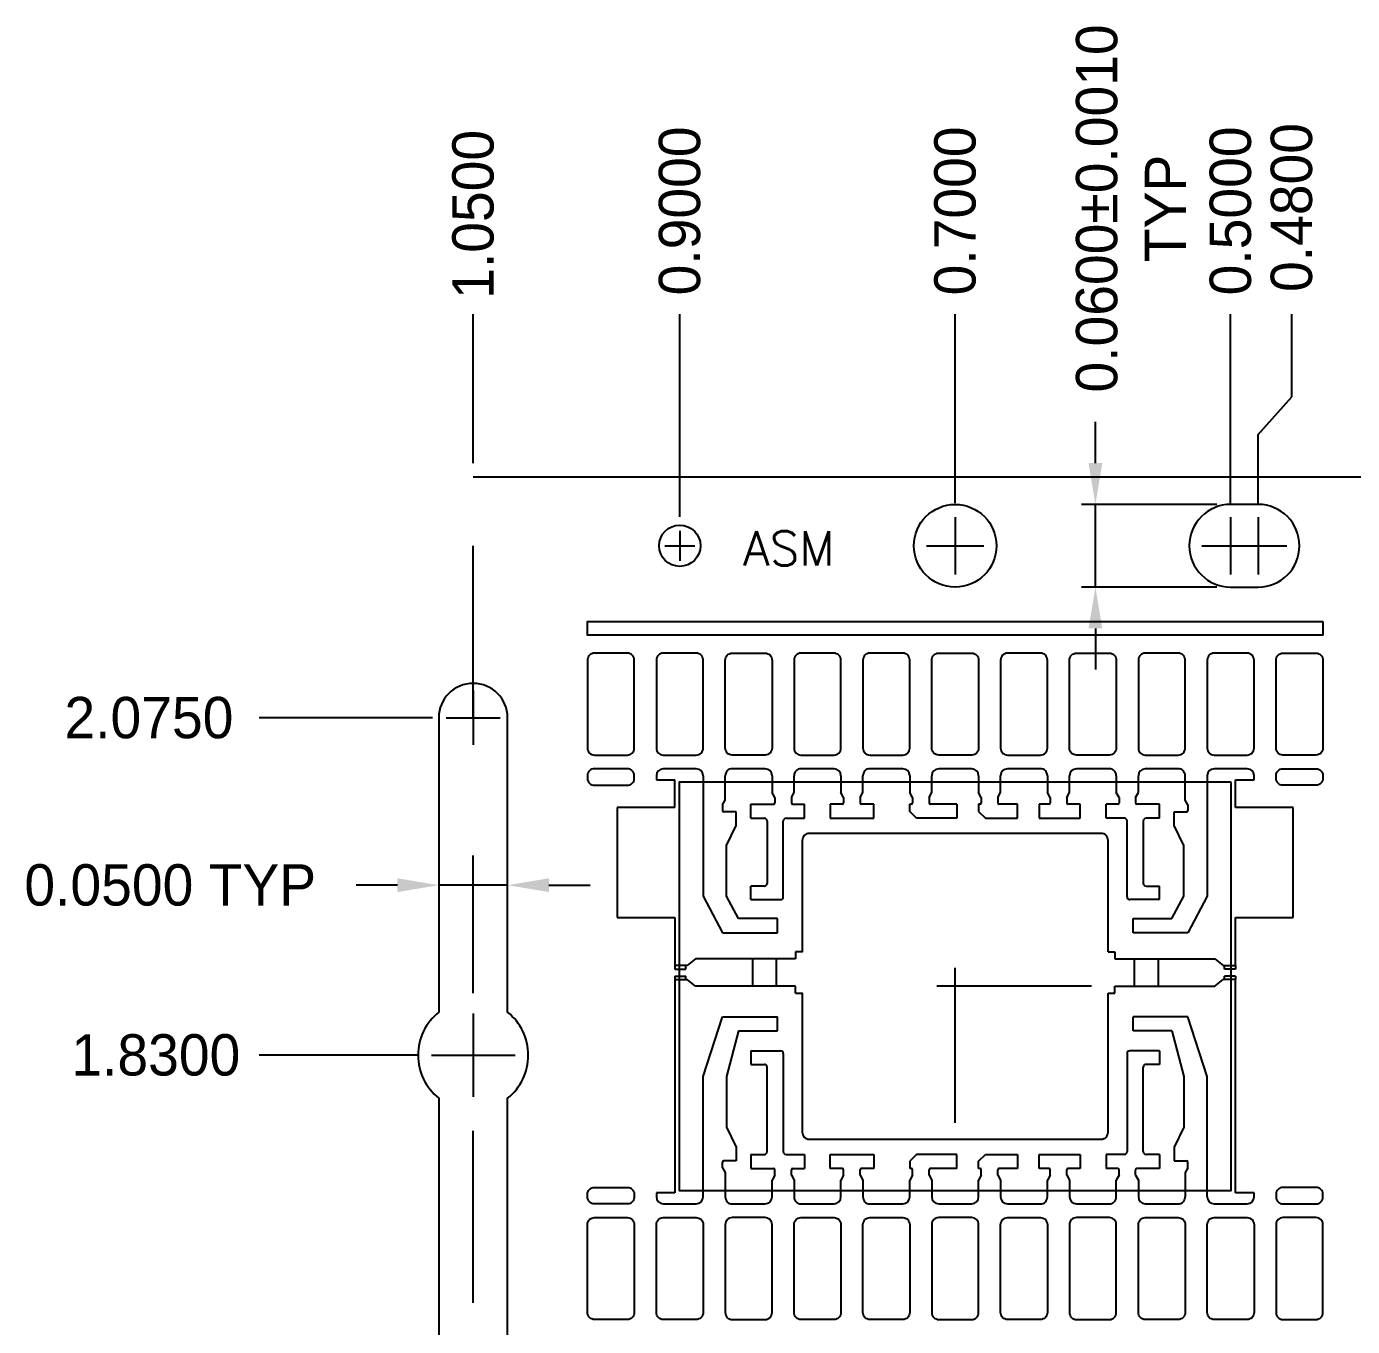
# Model space of a CAD drawing. Extents: x -3.71 to -0.57, y -3.69 to 0.24.
# Drawn here: x -3.292 to -2.329, y -0.743 to 0.201 of the extents above; entities that cross this region are included whole.
import ezdxf

# ---------------------------------------------------------------- set-up
doc = ezdxf.new("R2010")
doc.units = 0
doc.header["$MEASUREMENT"] = 0
doc.linetypes.add('CENTER', pattern=[2, 1.25, -0.25, 0.25, -0.25])
doc.linetypes.add('HIDDEN', pattern=[0.375, 0.25, -0.125])
doc.layers.add('1', color=7, linetype='Continuous')
doc.layers.add('1D', color=4, linetype='Continuous')
doc.styles.add('ROMANS', font='romans', dxfattribs={"height": 2.5})

msp = doc.modelspace()

# ---------------------------------------------------------------- linework, layer by layer
at = {"layer": '1'}
for p, q in [((-2.96778, -0.12573), (-1.61778, -0.12573)), ((-2.83478, -0.34273), (-2.83478, -0.34573)), ((-2.83478, -0.34573), (-2.82128, -0.34573)), ((-2.80578, -0.33773), (-2.82978, -0.33773)), ((-2.82128, -0.36573), (-2.82128, -0.34573)), ((-2.80078, -0.34273), (-2.80078, -0.43021)), ((-2.78478, -0.36049), (-2.78478, -0.34273)), ((-2.75578, -0.33773), (-2.77978, -0.33773)), ((-2.75078, -0.34273), (-2.75078, -0.35495)), ((-2.73478, -0.35495), (-2.73478, -0.34273)), ((-2.70578, -0.33773), (-2.72978, -0.33773)), ((-2.70078, -0.34273), (-2.70078, -0.35495)), ((-2.68478, -0.35495), (-2.68478, -0.34273)), ((-2.65578, -0.33773), (-2.67978, -0.33773)), ((-2.65078, -0.34273), (-2.65078, -0.35495)), ((-2.63478, -0.35495), (-2.63478, -0.34273)), ((-2.60578, -0.33773), (-2.62978, -0.33773)), ((-2.60078, -0.34273), (-2.60078, -0.35495)), ((-2.58478, -0.35495), (-2.58478, -0.34273)), ((-2.55578, -0.33773), (-2.57978, -0.33773)), ((-2.55078, -0.34273), (-2.55078, -0.35495)), ((-2.53478, -0.35495), (-2.53478, -0.34273)), ((-2.50578, -0.33773), (-2.52978, -0.33773)), ((-2.50078, -0.34273), (-2.50078, -0.35495)), ((-2.48478, -0.35495), (-2.48478, -0.34273)), ((-2.45578, -0.33773), (-2.47978, -0.33773)), ((-2.45079, -0.36049), (-2.45079, -0.34273)), ((-2.43479, -0.34273), (-2.43479, -0.43021)), ((-2.40578, -0.33773), (-2.42978, -0.33773)), ((-2.41428, -0.34573), (-2.40078, -0.34573)), ((-2.41428, -0.36573), (-2.41428, -0.34573)), ((-2.40078, -0.34573), (-2.40078, -0.34273)), ((-2.74881, -0.35847), (-2.75078, -0.35495)), ((-2.73675, -0.35847), (-2.73478, -0.35495)), ((-2.69881, -0.35847), (-2.70078, -0.35495)), ((-2.68675, -0.35847), (-2.68478, -0.35495)), ((-2.64881, -0.35847), (-2.65078, -0.35495)), ((-2.63675, -0.35847), (-2.63478, -0.35495)), ((-2.59881, -0.35847), (-2.60078, -0.35495)), ((-2.58675, -0.35847), (-2.58478, -0.35495)), ((-2.54881, -0.35847), (-2.55078, -0.35495)), ((-2.53675, -0.35847), (-2.53478, -0.35495)), ((-2.49881, -0.35847), (-2.50078, -0.35495)), ((-2.48675, -0.35847), (-2.48478, -0.35495)), ((-2.82128, -0.36573), (-2.86328, -0.36573)), ((-2.86328, -0.36573), (-2.86328, -0.44573)), ((-2.78675, -0.36401), (-2.78478, -0.36049)), ((-2.78675, -0.36401), (-2.78675, -0.368)), ((-2.76621, -0.37368), (-2.76621, -0.36345)), ((-2.76621, -0.36345), (-2.7498, -0.36345)), ((-2.74881, -0.35847), (-2.74881, -0.36246)), ((-2.73675, -0.35847), (-2.73675, -0.36246)), ((-2.73577, -0.36345), (-2.72731, -0.36345)), ((-2.72731, -0.37368), (-2.72731, -0.36345)), ((-2.70866, -0.36345), (-2.70866, -0.37368)), ((-2.6998, -0.36345), (-2.70866, -0.36345)), ((-2.69881, -0.35847), (-2.69881, -0.36246)), ((-2.68675, -0.35847), (-2.68675, -0.36246)), ((-2.67691, -0.36345), (-2.68577, -0.36345)), ((-2.67691, -0.37368), (-2.67691, -0.36345)), ((-2.65078, -0.36868), (-2.65078, -0.36345)), ((-2.6498, -0.36345), (-2.65078, -0.36345)), ((-2.64881, -0.35847), (-2.64881, -0.36246)), ((-2.63675, -0.35847), (-2.63675, -0.36246)), ((-2.61653, -0.36345), (-2.63577, -0.36345)), ((-2.61653, -0.36345), (-2.61653, -0.37368)), ((-2.60078, -0.36345), (-2.60078, -0.36868)), ((-2.5998, -0.36345), (-2.60078, -0.36345)), ((-2.59881, -0.35847), (-2.59881, -0.36246)), ((-2.58675, -0.35847), (-2.58675, -0.36246)), ((-2.57252, -0.36345), (-2.58577, -0.36345)), ((-2.57252, -0.37368), (-2.57252, -0.36345)), ((-2.55677, -0.36345), (-2.55677, -0.37368)), ((-2.5498, -0.36345), (-2.55677, -0.36345)), ((-2.54881, -0.35847), (-2.54881, -0.36246)), ((-2.53675, -0.35847), (-2.53675, -0.36246)), ((-2.52691, -0.36345), (-2.53577, -0.36345)), ((-2.52691, -0.37368), (-2.52691, -0.36345)), ((-2.50825, -0.37368), (-2.50825, -0.36345)), ((-2.4998, -0.36345), (-2.50825, -0.36345)), ((-2.49881, -0.35847), (-2.49881, -0.36246)), ((-2.48675, -0.35847), (-2.48675, -0.36246)), ((-2.46936, -0.36345), (-2.48577, -0.36345)), ((-2.46936, -0.37368), (-2.46936, -0.36345)), ((-2.44882, -0.36401), (-2.45079, -0.36049)), ((-2.44882, -0.36401), (-2.44882, -0.368)), ((-2.37228, -0.36573), (-2.41428, -0.36573)), ((-2.37228, -0.44573), (-2.37228, -0.36573)), ((-2.77691, -0.36898), (-2.78576, -0.36898)), ((-2.77691, -0.37883), (-2.77691, -0.36898)), ((-2.76621, -0.37368), (-2.75636, -0.37368)), ((-2.74061, -0.37368), (-2.72731, -0.37368)), ((-2.70866, -0.37368), (-2.67691, -0.37368)), ((-2.64578, -0.37368), (-2.65078, -0.36868)), ((-2.61653, -0.37368), (-2.64578, -0.37368)), ((-2.60078, -0.36868), (-2.59578, -0.37368)), ((-2.59578, -0.37368), (-2.57252, -0.37368)), ((-2.55677, -0.37368), (-2.52691, -0.37368)), ((-2.49495, -0.37368), (-2.50825, -0.37368)), ((-2.46936, -0.37368), (-2.4792, -0.37368)), ((-2.45866, -0.37883), (-2.45866, -0.36898)), ((-2.45866, -0.36898), (-2.4498, -0.36898)), ((-2.78378, -0.39337), (-2.77691, -0.37883)), ((-2.7544, -0.37565), (-2.7544, -0.42094)), ((-2.74258, -0.43077), (-2.74258, -0.37565)), ((-2.49298, -0.43077), (-2.49298, -0.37565)), ((-2.48117, -0.37565), (-2.48117, -0.42094)), ((-2.45179, -0.39337), (-2.45866, -0.37883)), ((-2.78378, -0.43021), (-2.78378, -0.39337)), ((-2.45179, -0.43021), (-2.45179, -0.39337)), ((-2.75636, -0.4229), (-2.76621, -0.4229)), ((-2.76621, -0.43273), (-2.76621, -0.4229)), ((-2.4792, -0.4229), (-2.46936, -0.4229)), ((-2.46936, -0.43273), (-2.46936, -0.4229)), ((-2.80078, -0.43021), (-2.78669, -0.45676)), ((-2.7751, -0.44652), (-2.78378, -0.43021)), ((-2.76621, -0.43273), (-2.74455, -0.43273)), ((-2.46936, -0.43273), (-2.49101, -0.43273)), ((-2.46046, -0.44652), (-2.45179, -0.43021)), ((-2.43479, -0.43021), (-2.44888, -0.45676)), ((-2.86328, -0.44573), (-2.82128, -0.44573)), ((-2.82128, -0.44573), (-2.82128, -0.48061)), ((-2.74692, -0.44652), (-2.7751, -0.44652)), ((-2.74692, -0.45676), (-2.74692, -0.44652)), ((-2.48865, -0.45676), (-2.48865, -0.44652)), ((-2.48865, -0.44652), (-2.46046, -0.44652)), ((-2.41428, -0.44573), (-2.37228, -0.44573)), ((-2.41428, -0.48061), (-2.41428, -0.44573)), ((-2.78669, -0.45676), (-2.74692, -0.45676)), ((-2.44888, -0.45676), (-2.48865, -0.45676)), ((-2.73381, -0.47073), (-2.73381, -0.47573)), ((-2.50676, -0.47073), (-2.50176, -0.47073)), ((-2.50176, -0.47073), (-2.50176, -0.47573)), ((-2.8123, -0.48061), (-2.82128, -0.48061)), ((-2.8123, -0.48061), (-2.82128, -0.48061)), ((-2.80631, -0.47573), (-2.8123, -0.48061)), ((-2.73381, -0.47573), (-2.80631, -0.47573)), ((-2.50176, -0.47573), (-2.42925, -0.47573)), ((-2.42925, -0.47573), (-2.42327, -0.48061)), ((-2.42327, -0.48061), (-2.41428, -0.48061)), ((-2.42327, -0.48061), (-2.41428, -0.48061)), ((-2.82128, -0.49086), (-2.82128, -0.64573)), ((-2.82128, -0.49086), (-2.8123, -0.49086)), ((-2.82128, -0.49086), (-2.8123, -0.49086)), ((-2.80631, -0.49573), (-2.8123, -0.49086)), ((-2.42925, -0.49573), (-2.42327, -0.49086)), ((-2.41428, -0.49086), (-2.42327, -0.49086)), ((-2.41428, -0.49086), (-2.42327, -0.49086)), ((-2.41428, -0.64573), (-2.41428, -0.49086)), ((-2.73381, -0.49573), (-2.80631, -0.49573)), ((-2.73381, -0.50073), (-2.73381, -0.49573)), ((-2.50176, -0.50073), (-2.50176, -0.49573)), ((-2.50176, -0.49573), (-2.42925, -0.49573)), ((-2.50676, -0.50073), (-2.50176, -0.50073)), ((-2.80078, -0.56125), (-2.78669, -0.51778)), ((-2.78669, -0.51778), (-2.74692, -0.51778)), ((-2.74692, -0.52801), (-2.74692, -0.51778)), ((-2.44887, -0.51778), (-2.48865, -0.51778)), ((-2.48865, -0.52801), (-2.48865, -0.51778)), ((-2.43479, -0.56125), (-2.44887, -0.51778)), ((-2.77511, -0.52801), (-2.78378, -0.56125)), ((-2.77511, -0.52801), (-2.74692, -0.52801)), ((-2.46046, -0.52801), (-2.48865, -0.52801)), ((-2.46046, -0.52801), (-2.45179, -0.56125)), ((-2.76621, -0.54258), (-2.74455, -0.54258)), ((-2.76621, -0.54258), (-2.76621, -0.55243)), ((-2.74258, -0.54455), (-2.74258, -0.61582)), ((-2.49298, -0.54455), (-2.49298, -0.61582)), ((-2.46936, -0.54258), (-2.49101, -0.54258)), ((-2.46936, -0.54258), (-2.46936, -0.55243)), ((-2.76621, -0.55243), (-2.75636, -0.55243)), ((-2.7544, -0.61582), (-2.7544, -0.5544)), ((-2.48117, -0.61582), (-2.48117, -0.5544)), ((-2.46936, -0.55243), (-2.4792, -0.55243)), ((-2.80078, -0.64873), (-2.80078, -0.56125)), ((-2.78378, -0.56125), (-2.78378, -0.5981)), ((-2.45179, -0.56125), (-2.45179, -0.5981)), ((-2.43479, -0.64873), (-2.43479, -0.56125)), ((-2.78378, -0.5981), (-2.77691, -0.61264)), ((-2.45179, -0.5981), (-2.45866, -0.61264)), ((-2.77691, -0.61264), (-2.77691, -0.62248)), ((-2.45866, -0.61264), (-2.45866, -0.62248)), ((-2.78675, -0.62746), (-2.78675, -0.62347)), ((-2.77691, -0.62248), (-2.78576, -0.62248)), ((-2.76621, -0.61778), (-2.76621, -0.62802)), ((-2.76621, -0.61778), (-2.75636, -0.61778)), ((-2.74061, -0.61778), (-2.72731, -0.61778)), ((-2.72731, -0.61778), (-2.72731, -0.62802)), ((-2.70866, -0.62802), (-2.70866, -0.61778)), ((-2.70866, -0.61778), (-2.67691, -0.61778)), ((-2.67691, -0.61778), (-2.67691, -0.62802)), ((-2.64578, -0.61778), (-2.65078, -0.62278)), ((-2.65078, -0.62278), (-2.65078, -0.62802)), ((-2.61653, -0.61778), (-2.64578, -0.61778)), ((-2.61653, -0.62802), (-2.61653, -0.61778)), ((-2.60078, -0.62278), (-2.59578, -0.61778)), ((-2.60078, -0.62802), (-2.60078, -0.62278)), ((-2.59578, -0.61778), (-2.57252, -0.61778)), ((-2.57252, -0.61778), (-2.57252, -0.62802)), ((-2.55677, -0.62802), (-2.55677, -0.61778)), ((-2.55677, -0.61778), (-2.52691, -0.61778)), ((-2.52691, -0.61778), (-2.52691, -0.62802)), ((-2.49495, -0.61778), (-2.50825, -0.61778)), ((-2.50825, -0.61778), (-2.50825, -0.62802)), ((-2.46936, -0.61778), (-2.4792, -0.61778)), ((-2.46936, -0.61778), (-2.46936, -0.62802)), ((-2.45866, -0.62248), (-2.4498, -0.62248)), ((-2.44882, -0.62746), (-2.44882, -0.62347)), ((-2.78675, -0.62746), (-2.78478, -0.63098)), ((-2.78478, -0.63098), (-2.78478, -0.64873)), ((-2.76621, -0.62802), (-2.7498, -0.62802)), ((-2.74881, -0.63299), (-2.75078, -0.63652)), ((-2.74881, -0.63299), (-2.74881, -0.629)), ((-2.73675, -0.63299), (-2.73675, -0.629)), ((-2.73675, -0.63299), (-2.73478, -0.63652)), ((-2.73577, -0.62802), (-2.72731, -0.62802)), ((-2.6998, -0.62802), (-2.70866, -0.62802)), ((-2.69881, -0.63299), (-2.70078, -0.63652)), ((-2.69881, -0.63299), (-2.69881, -0.629)), ((-2.68675, -0.63299), (-2.68675, -0.629)), ((-2.68675, -0.63299), (-2.68478, -0.63652)), ((-2.67691, -0.62802), (-2.68577, -0.62802)), ((-2.6498, -0.62802), (-2.65078, -0.62802)), ((-2.64881, -0.63299), (-2.65078, -0.63652)), ((-2.64881, -0.63299), (-2.64881, -0.629)), ((-2.63675, -0.63299), (-2.63675, -0.629)), ((-2.63675, -0.63299), (-2.63478, -0.63652)), ((-2.61653, -0.62802), (-2.63577, -0.62802)), ((-2.5998, -0.62802), (-2.60078, -0.62802)), ((-2.59881, -0.63299), (-2.60078, -0.63652)), ((-2.59881, -0.63299), (-2.59881, -0.629)), ((-2.58675, -0.63299), (-2.58675, -0.629)), ((-2.58675, -0.63299), (-2.58478, -0.63652)), ((-2.57252, -0.62802), (-2.58577, -0.62802)), ((-2.5498, -0.62802), (-2.55677, -0.62802)), ((-2.54881, -0.63299), (-2.55078, -0.63652)), ((-2.54881, -0.63299), (-2.54881, -0.629)), ((-2.53675, -0.63299), (-2.53675, -0.629)), ((-2.53675, -0.63299), (-2.53478, -0.63652)), ((-2.52691, -0.62802), (-2.53577, -0.62802)), ((-2.4998, -0.62802), (-2.50825, -0.62802)), ((-2.49881, -0.63299), (-2.50078, -0.63652)), ((-2.49881, -0.63299), (-2.49881, -0.629)), ((-2.48675, -0.63299), (-2.48675, -0.629)), ((-2.48675, -0.63299), (-2.48478, -0.63652)), ((-2.46936, -0.62802), (-2.48577, -0.62802)), ((-2.44882, -0.62746), (-2.45079, -0.63098)), ((-2.45079, -0.63098), (-2.45079, -0.64873)), ((-2.75078, -0.64873), (-2.75078, -0.63652)), ((-2.73478, -0.63652), (-2.73478, -0.64873)), ((-2.70078, -0.64873), (-2.70078, -0.63652)), ((-2.68478, -0.63652), (-2.68478, -0.64873)), ((-2.65078, -0.64873), (-2.65078, -0.63652)), ((-2.63478, -0.63652), (-2.63478, -0.64873)), ((-2.60078, -0.64873), (-2.60078, -0.63652)), ((-2.58478, -0.63652), (-2.58478, -0.64873)), ((-2.55078, -0.64873), (-2.55078, -0.63652)), ((-2.53478, -0.63652), (-2.53478, -0.64873)), ((-2.50078, -0.64873), (-2.50078, -0.63652)), ((-2.50078, -0.64873), (-2.50078, -0.64413)), ((-2.48478, -0.63652), (-2.48478, -0.64873)), ((-2.48478, -0.64413), (-2.48478, -0.64873)), ((-2.83478, -0.64573), (-2.83478, -0.64873)), ((-2.82128, -0.64573), (-2.83478, -0.64573)), ((-2.82978, -0.65373), (-2.80578, -0.65373)), ((-2.77978, -0.65373), (-2.75578, -0.65373)), ((-2.72978, -0.65373), (-2.70578, -0.65373)), ((-2.67978, -0.65373), (-2.65578, -0.65373)), ((-2.62978, -0.65373), (-2.60578, -0.65373)), ((-2.57978, -0.65373), (-2.55578, -0.65373)), ((-2.52978, -0.65373), (-2.50578, -0.65373)), ((-2.47978, -0.65373), (-2.45578, -0.65373)), ((-2.42978, -0.65373), (-2.40578, -0.65373)), ((-2.40078, -0.64573), (-2.41428, -0.64573)), ((-2.40078, -0.64873), (-2.40078, -0.64573))]:
    msp.add_line(p, q, dxfattribs=at)
for points in [[(-2.41778, -0.20573), (-2.39778, -0.20573, 1), (-2.39778, -0.14573), (-2.41778, -0.14573, 1)], [(-2.88478, -0.32273, 0.414214), (-2.87978, -0.32773), (-2.85578, -0.32773, 0.414214), (-2.85078, -0.32273), (-2.85078, -0.25873, 0.414214), (-2.85578, -0.25373), (-2.87978, -0.25373, 0.414214), (-2.88478, -0.25873)], [(-2.83478, -0.32273, 0.414214), (-2.82978, -0.32773), (-2.80578, -0.32773, 0.414214), (-2.80078, -0.32273), (-2.80078, -0.25873, 0.414214), (-2.80578, -0.25373), (-2.82978, -0.25373, 0.414214), (-2.83478, -0.25873)], [(-2.75078, -0.32273, -0.414214), (-2.75578, -0.32773), (-2.77978, -0.32773, -0.414214), (-2.78478, -0.32273), (-2.78478, -0.25873, -0.414214), (-2.77978, -0.25373), (-2.75578, -0.25373, -0.414214), (-2.75078, -0.25873)], [(-2.72978, -0.25373, 0.414214), (-2.73478, -0.25873), (-2.73478, -0.32273, 0.414214), (-2.72978, -0.32773), (-2.70578, -0.32773, 0.414214), (-2.70078, -0.32273), (-2.70078, -0.25873, 0.414214), (-2.70578, -0.25373)], [(-2.68478, -0.32273, 0.414214), (-2.67978, -0.32773), (-2.65578, -0.32773, 0.414214), (-2.65078, -0.32273), (-2.65078, -0.25873, 0.414214), (-2.65578, -0.25373), (-2.67978, -0.25373, 0.414214), (-2.68478, -0.25873)], [(-2.60078, -0.32273, -0.414214), (-2.60578, -0.32773), (-2.62978, -0.32773, -0.414214), (-2.63478, -0.32273), (-2.63478, -0.25873, -0.414214), (-2.62978, -0.25373), (-2.60578, -0.25373, -0.414214), (-2.60078, -0.25873)], [(-2.55578, -0.32773, 0.414214), (-2.55078, -0.32273), (-2.55078, -0.25873, 0.414214), (-2.55578, -0.25373), (-2.57978, -0.25373, 0.414214), (-2.58478, -0.25873), (-2.58478, -0.32273, 0.414214), (-2.57978, -0.32773)], [(-2.50078, -0.32273, -0.414214), (-2.50578, -0.32773), (-2.52978, -0.32773, -0.414214), (-2.53478, -0.32273), (-2.53478, -0.25873, -0.414214), (-2.52978, -0.25373), (-2.50578, -0.25373, -0.414214), (-2.50078, -0.25873)], [(-2.48478, -0.32273, 0.414214), (-2.47978, -0.32773), (-2.45578, -0.32773, 0.414214), (-2.45078, -0.32273), (-2.45078, -0.25873, 0.414214), (-2.45578, -0.25373), (-2.47978, -0.25373, 0.414214), (-2.48478, -0.25873)], [(-2.40578, -0.32773, 0.414214), (-2.40078, -0.32273), (-2.40078, -0.25873, 0.414214), (-2.40578, -0.25373), (-2.42978, -0.25373, 0.414214), (-2.43478, -0.25873), (-2.43478, -0.32273, 0.414214), (-2.42978, -0.32773)], [(-2.35078, -0.32273, -0.414214), (-2.35578, -0.32773), (-2.37978, -0.32773, -0.414214), (-2.38478, -0.32273), (-2.38478, -0.25873, -0.414214), (-2.37978, -0.25373), (-2.35578, -0.25373, -0.414214), (-2.35078, -0.25873)], [(-2.99278, -1.24451, 0.480384), (-2.99278, -1.30696), (-2.99278, -2.07451, 0.480384), (-2.99278, -2.13696), (-2.99278, -2.25073, 1), (-2.94278, -2.25073), (-2.94278, -2.13696, 0.480384), (-2.94278, -2.07451), (-2.94278, -1.30696, 0.480384), (-2.94278, -1.24451), (-2.94278, -0.57696, 0.480384), (-2.94278, -0.51451), (-2.94278, -0.30073, 1), (-2.99278, -0.30073), (-2.99278, -0.51451, 0.480384), (-2.99278, -0.57696)], [(-2.85578, -0.34973, 0.414214), (-2.85078, -0.34473), (-2.85078, -0.34273, 0.414214), (-2.85578, -0.33773), (-2.87978, -0.33773, 0.414214), (-2.88478, -0.34273), (-2.88478, -0.34473, 0.414214), (-2.87978, -0.34973)], [(-2.37978, -0.34973, -0.414214), (-2.38478, -0.34473), (-2.38478, -0.34273, -0.414214), (-2.37978, -0.33773), (-2.35578, -0.33773, -0.414214), (-2.35078, -0.34273), (-2.35078, -0.34473, -0.414214), (-2.35578, -0.34973)], [(-2.85578, -0.64173, -0.414214), (-2.85078, -0.64673), (-2.85078, -0.64873, -0.414214), (-2.85578, -0.65373), (-2.87978, -0.65373, -0.414214), (-2.88478, -0.64873), (-2.88478, -0.64673, -0.414214), (-2.87978, -0.64173)], [(-2.37978, -0.64173, 0.414214), (-2.38478, -0.64673), (-2.38478, -0.64873, 0.414214), (-2.37978, -0.65373), (-2.35578, -0.65373, 0.414214), (-2.35078, -0.64873), (-2.35078, -0.64673, 0.414214), (-2.35578, -0.64173)], [(-2.88478, -0.66873, -0.414214), (-2.87978, -0.66373), (-2.85578, -0.66373, -0.414214), (-2.85078, -0.66873), (-2.85078, -0.73273, -0.414214), (-2.85578, -0.73773), (-2.87978, -0.73773, -0.414214), (-2.88478, -0.73273)], [(-2.83478, -0.66873, -0.414214), (-2.82978, -0.66373), (-2.80578, -0.66373, -0.414214), (-2.80078, -0.66873), (-2.80078, -0.73273, -0.414214), (-2.80578, -0.73773), (-2.82978, -0.73773, -0.414214), (-2.83478, -0.73273)], [(-2.75078, -0.66873, 0.414214), (-2.75578, -0.66373), (-2.77978, -0.66373, 0.414214), (-2.78478, -0.66873), (-2.78478, -0.73273, 0.414214), (-2.77978, -0.73773), (-2.75578, -0.73773, 0.414214), (-2.75078, -0.73273)], [(-2.72978, -0.73773, -0.414214), (-2.73478, -0.73273), (-2.73478, -0.66873, -0.414214), (-2.72978, -0.66373), (-2.70578, -0.66373, -0.414214), (-2.70078, -0.66873), (-2.70078, -0.73273, -0.414214), (-2.70578, -0.73773)], [(-2.68478, -0.66873, -0.414214), (-2.67978, -0.66373), (-2.65578, -0.66373, -0.414214), (-2.65078, -0.66873), (-2.65078, -0.73273, -0.414214), (-2.65578, -0.73773), (-2.67978, -0.73773, -0.414214), (-2.68478, -0.73273)], [(-2.60078, -0.66873, 0.414214), (-2.60578, -0.66373), (-2.62978, -0.66373, 0.414214), (-2.63478, -0.66873), (-2.63478, -0.73273, 0.414214), (-2.62978, -0.73773), (-2.60578, -0.73773, 0.414214), (-2.60078, -0.73273)], [(-2.55578, -0.66373, -0.414214), (-2.55078, -0.66873), (-2.55078, -0.73273, -0.414214), (-2.55578, -0.73773), (-2.57978, -0.73773, -0.414214), (-2.58478, -0.73273), (-2.58478, -0.66873, -0.414214), (-2.57978, -0.66373)], [(-2.50078, -0.66873, 0.414214), (-2.50578, -0.66373), (-2.52978, -0.66373, 0.414214), (-2.53478, -0.66873), (-2.53478, -0.73273, 0.414214), (-2.52978, -0.73773), (-2.50578, -0.73773, 0.414214), (-2.50078, -0.73273)], [(-2.48478, -0.66873, -0.414214), (-2.47978, -0.66373), (-2.45578, -0.66373, -0.414214), (-2.45078, -0.66873), (-2.45078, -0.73273, -0.414214), (-2.45578, -0.73773), (-2.47978, -0.73773, -0.414214), (-2.48478, -0.73273)], [(-2.40578, -0.66373, -0.414214), (-2.40078, -0.66873), (-2.40078, -0.73273, -0.414214), (-2.40578, -0.73773), (-2.42978, -0.73773, -0.414214), (-2.43478, -0.73273), (-2.43478, -0.66873, -0.414214), (-2.42978, -0.66373)], [(-2.35078, -0.66873, 0.414214), (-2.35578, -0.66373), (-2.37978, -0.66373, 0.414214), (-2.38478, -0.66873), (-2.38478, -0.73273, 0.414214), (-2.37978, -0.73773), (-2.35578, -0.73773, 0.414214), (-2.35078, -0.73273)]]:
    msp.add_lwpolyline(points, format="xyb", close=True, dxfattribs=at)
msp.add_lwpolyline([(-2.35078, -0.23073), (-2.35078, -0.24073), (-2.88478, -0.24073), (-2.88478, -0.23073)], close=True, dxfattribs=at)
for points in [[(-2.50676, -0.47073), (-2.50676, -0.38971, 0.414214), (-2.51176, -0.38471), (-2.72381, -0.38471, 0.414214), (-2.72881, -0.38971), (-2.72881, -0.47073), (-2.73381, -0.47073)], [(-2.73381, -0.50073), (-2.72881, -0.50073), (-2.72881, -0.60176, 0.414214), (-2.72381, -0.60676), (-2.51176, -0.60676, 0.414214), (-2.50676, -0.60176), (-2.50676, -0.50073)]]:
    msp.add_lwpolyline(points, format="xyb", dxfattribs=at)
for centre, radius in [((-2.61778, -0.17573), 0.03), ((-2.81778, -0.17573), 0.015)]:
    msp.add_circle(centre, radius, dxfattribs=at)
for centre, radius, start, end in [((-2.82978, -0.34273), 0.005, 90, 180), ((-2.80578, -0.34273), 0.005, 0, 90), ((-2.77978, -0.34273), 0.005, 89.99999, 180), ((-2.75578, -0.34273), 0.005, 0, 89.99999), ((-2.72978, -0.34273), 0.005, 89.99999, 180), ((-2.70578, -0.34273), 0.005, 0, 89.99999), ((-2.67978, -0.34273), 0.005, 89.99999, 180), ((-2.65578, -0.34273), 0.005, 0, 89.99999), ((-2.62978, -0.34273), 0.005, 90, 180), ((-2.60578, -0.34273), 0.005, 0, 90), ((-2.57978, -0.34273), 0.005, 90.00001, 180), ((-2.55578, -0.34273), 0.005, 0, 90.00001), ((-2.52978, -0.34273), 0.005, 90.00001, 180), ((-2.50578, -0.34273), 0.005, 0, 90.00001), ((-2.47978, -0.34273), 0.005, 90.00001, 180), ((-2.45579, -0.34273), 0.005, 0, 90.00001), ((-2.42979, -0.34273), 0.005, 90, 180), ((-2.40578, -0.34273), 0.005, 0, 90), ((-2.7498, -0.36246), 0.000984, 270, 360), ((-2.73577, -0.36246), 0.000984, 180, 270), ((-2.6998, -0.36246), 0.000984, 270, 360), ((-2.68577, -0.36246), 0.000984, 180, 270), ((-2.6498, -0.36246), 0.000984, 270, 360), ((-2.63577, -0.36246), 0.000984, 180, 270), ((-2.5998, -0.36246), 0.000984, 270, 360), ((-2.58577, -0.36246), 0.000984, 180, 270), ((-2.5498, -0.36246), 0.000984, 270, 360), ((-2.53577, -0.36246), 0.000984, 180, 270), ((-2.4998, -0.36246), 0.000984, 270, 360), ((-2.48577, -0.36246), 0.000984, 180, 270), ((-2.78576, -0.368), 0.000984, 180, 270), ((-2.75636, -0.37565), 0.00197, 0, 90), ((-2.74061, -0.37565), 0.00197, 90, 180), ((-2.49495, -0.37565), 0.00197, 0, 90), ((-2.4792, -0.37565), 0.00197, 90, 180), ((-2.4498, -0.368), 0.000984, 270, 360), ((-2.75636, -0.42094), 0.00197, 270, 0), ((-2.4792, -0.42094), 0.00197, 180, 270), ((-2.74455, -0.43077), 0.00197, 270, 0), ((-2.49101, -0.43077), 0.00197, 180, 270), ((-2.74455, -0.54455), 0.00197, 0, 90), ((-2.49101, -0.54455), 0.00197, 90, 180), ((-2.75636, -0.5544), 0.00197, 0, 90), ((-2.4792, -0.5544), 0.00197, 90, 180), ((-2.75636, -0.61582), 0.00197, 270, 0), ((-2.74061, -0.61582), 0.00197, 180, 270), ((-2.49495, -0.61582), 0.00197, 270, 0), ((-2.4792, -0.61582), 0.00197, 180, 270), ((-2.78576, -0.62347), 0.000984, 90, 180), ((-2.4498, -0.62347), 0.000984, 0, 90), ((-2.7498, -0.629), 0.000984, 0, 90), ((-2.73577, -0.629), 0.000984, 90, 180), ((-2.6998, -0.629), 0.000984, 0, 90), ((-2.68577, -0.629), 0.000984, 90, 180), ((-2.6498, -0.629), 0.000984, 0, 90), ((-2.63577, -0.629), 0.000984, 90, 180), ((-2.5998, -0.629), 0.000984, 0, 90), ((-2.58577, -0.629), 0.000984, 90, 180), ((-2.5498, -0.629), 0.000984, 0, 90), ((-2.53577, -0.629), 0.000984, 90, 180), ((-2.4998, -0.629), 0.000984, 0, 90), ((-2.48577, -0.629), 0.000984, 90, 180), ((-2.82978, -0.64873), 0.005, 180, 270), ((-2.80578, -0.64873), 0.005, 270, 0), ((-2.77978, -0.64873), 0.005, 180, 270.00001), ((-2.75578, -0.64873), 0.005, 270.00001, 0), ((-2.72978, -0.64873), 0.005, 180, 270.00001), ((-2.70578, -0.64873), 0.005, 270.00001, 0), ((-2.67978, -0.64873), 0.005, 180, 270.00001), ((-2.65578, -0.64873), 0.005, 270.00001, 0), ((-2.62978, -0.64873), 0.005, 180, 270), ((-2.60578, -0.64873), 0.005, 270, 0), ((-2.57978, -0.64873), 0.005, 180, 269.99999), ((-2.55578, -0.64873), 0.005, 269.99999, 0), ((-2.52978, -0.64873), 0.005, 180, 269.99999), ((-2.50578, -0.64873), 0.005, 269.99999, 0), ((-2.47978, -0.64873), 0.005, 180, 270), ((-2.45578, -0.64873), 0.005, 269.99999, 0), ((-2.42978, -0.64873), 0.005, 180, 270), ((-2.40578, -0.64873), 0.005, 270, 0)]:
    msp.add_arc(centre, radius, start, end, dxfattribs=at)
at = {"layer": '1D'}
for p, q in [((-2.96778, -0.11573), (-2.96778, -0.00753)), ((-2.81778, -0.15479), (-2.81778, -0.00753)), ((-2.61778, -0.14491), (-2.61778, -0.00753)), ((-2.41778, -0.14491), (-2.41778, -0.00753)), ((-2.37344, -0.06753), (-2.37344, -0.00753)), ((-2.39778, -0.09491), (-2.37344, -0.06753)), ((-2.51596, -0.11573), (-2.51596, -0.08573)), ((-2.39778, -0.14491), (-2.39778, -0.09491)), ((-2.42778, -0.14573), (-2.52596, -0.14573)), ((-2.51596, -0.20573), (-2.51596, -0.14573)), ((-2.61778, -0.15491), (-2.61778, -0.19656)), ((-2.41778, -0.15491), (-2.41778, -0.19656)), ((-2.39778, -0.15491), (-2.39778, -0.19656)), ((-2.81778, -0.16479), (-2.81778, -0.18668)), ((-2.82873, -0.17573), (-2.80684, -0.17573)), ((-2.63861, -0.17573), (-2.59696, -0.17573)), ((-2.43861, -0.17573), (-2.37696, -0.17573)), ((-2.42778, -0.20573), (-2.52596, -0.20573)), ((-2.51596, -0.23573), (-2.51596, -0.26573)), ((-2.96778, -0.28119), (-2.96778, -0.32028)), ((-2.99733, -0.30073), (-3.12326, -0.30073)), ((-2.98733, -0.30073), (-2.94824, -0.30073)), ((-3.02278, -0.42227), (-3.05278, -0.42227)), ((-2.94278, -0.42227), (-2.99278, -0.42227)), ((-2.91278, -0.42227), (-2.88278, -0.42227)), ((-2.82128, -0.48323), (-2.81328, -0.48323)), ((-2.82128, -0.48823), (-2.81328, -0.48823)), ((-2.41428, -0.48323), (-2.42228, -0.48323)), ((-2.41428, -0.48823), (-2.42228, -0.48823)), ((-2.96778, -0.51537), (-2.96778, -0.57609)), ((-3.00814, -0.54573), (-3.12326, -0.54573)), ((-2.99814, -0.54573), (-2.93742, -0.54573))]:
    msp.add_line(p, q, dxfattribs=at)
at = {"layer": '1D', "linetype": 'CENTER', "ltscale": 0.1}
msp.add_line((-2.96778, -2.42573), (-2.96778, -0.12573), dxfattribs=at)
at = {"layer": '1D', "linetype": 'CENTER', "ltscale": 0.09}
for p, q in [((-2.61778, -0.5948), (-2.61778, -0.39667)), ((-2.51872, -0.49573), (-2.71685, -0.49573))]:
    msp.add_line(p, q, dxfattribs=at)
at = {"layer": '1D', "linetype": 'HIDDEN'}
for p, q in [((-2.82128, -0.48061), (-2.82128, -0.48323)), ((-2.81328, -0.48323), (-2.81328, -0.48061)), ((-2.42228, -0.48323), (-2.42228, -0.48061)), ((-2.41428, -0.48061), (-2.41428, -0.48323)), ((-2.82128, -0.48823), (-2.82128, -0.49086)), ((-2.81328, -0.49086), (-2.81328, -0.48823)), ((-2.42228, -0.49086), (-2.42228, -0.48823)), ((-2.41428, -0.48823), (-2.41428, -0.49086))]:
    msp.add_line(p, q, dxfattribs=at)
at = {"layer": '1D', "color": 2, "ltscale": 0.05}
msp.add_lwpolyline([(-2.41728, -0.34733), (-2.81828, -0.34733), (-2.81828, -0.64413), (-2.41728, -0.64413)], close=True, dxfattribs=at)
at = {"layer": '1D'}
for points in [[(-2.76508, -0.47573), (-2.76508, -0.49573)], [(-2.74778, -0.47573), (-2.74778, -0.49573)], [(-2.48778, -0.47573), (-2.48778, -0.49573)], [(-2.47048, -0.47573), (-2.47048, -0.49573)]]:
    msp.add_lwpolyline(points, dxfattribs=at)
for points in [[(-2.52096, -0.11573), (-2.51096, -0.11573), (-2.51596, -0.14573)], [(-2.52096, -0.23573), (-2.51096, -0.23573), (-2.51596, -0.20573)], [(-3.02278, -0.41727), (-3.02278, -0.42727), (-2.99278, -0.42227)], [(-2.91278, -0.41727), (-2.91278, -0.42727), (-2.94278, -0.42227)]]:
    msp.add_solid(points, dxfattribs=at)

# ---------------------------------------------------------------- texts
at = {"layer": '1D', "style": 'ROMANS'}
msp.add_text('ASM', height=0.025, dxfattribs=at).set_placement((-2.77173, -0.19004))
at = {"layer": '1D', "char_height": 0.03, "attachment_point": 5, "rotation": 90}
for s, insert in [('\\A1;0.0600%%P0.0010\\PTYP', (-2.49008, 0.06927)), ('\\A1;0.9000', (-2.81778, 0.06747)), ('\\A1;0.7000', (-2.61778, 0.06747)), ('\\A1;0.5000', (-2.41778, 0.06747)), ('\\A1;0.4800', (-2.37344, 0.06997)), ('\\A1;1.0500', (-2.96778, 0.06497))]:
    msp.add_mtext(s, dxfattribs=dict(at, insert=insert))
at = {"layer": '1D', "char_height": 0.03, "attachment_point": 5}
for s, insert in [('\\A1;2.0750', (-3.20326, -0.30073)), ('\\A1;0.0500 TYP', (-3.18778, -0.42227)), ('\\A1;1.8300', (-3.19826, -0.54573))]:
    msp.add_mtext(s, dxfattribs=dict(at, insert=insert))

doc.saveas('drawing.dxf')
